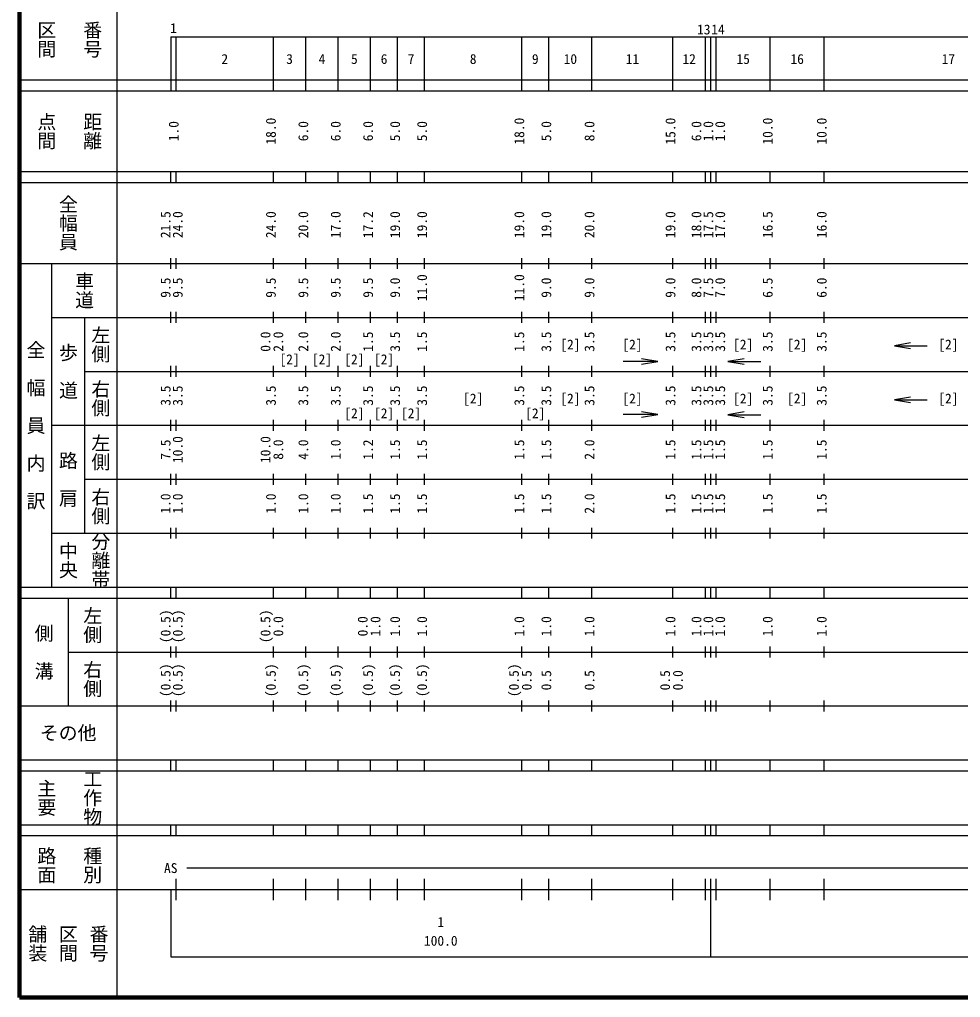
# Model space of a CAD drawing. Units: millimetres on the paper, enlarged 1000 times. Extents: x 40000 to 680000, y 20000 to 380000.
# Drawn here: x 40000 to 214234, y 20000 to 201178 of the extents above; entities that cross this region are included whole.
import ezdxf
from ezdxf.enums import TextEntityAlignment as Align

# ---------------------------------------------------------------- set-up
doc = ezdxf.new("R2010")
doc.units = ezdxf.units.MM
doc.header["$LTSCALE"] = 1000
doc.layers.add('M-TTL', color=2, linetype='Continuous', lineweight=140)
doc.layers.add('M-TTL-BAND', color=7, linetype='Continuous', lineweight=25)
doc.styles.add('@ＭＳ ゴシック', font='')
doc.styles.add('ＭＳ ゴシック', font='')
doc.styles.get('@ＭＳ ゴシック').set_extended_font_data('@MS Gothic')
doc.styles.get('ＭＳ ゴシック').set_extended_font_data('MS Gothic')

# ---------------------------------------------------------------- blocks, each defined once
blk = doc.blocks.new('open_arrow')
at = {"color": 0, "linetype": 'Continuous', "lineweight": -2}
blk.add_lwpolyline([(7.5, 1.25), (0, 0), (7.5, -1.25)], dxfattribs=at)

msp = doc.modelspace()

# ---------------------------------------------------------------- linework, layer by layer
at = {"layer": 'M-TTL'}
for p, q in [((40000, 380000), (40000, 20000)), ((40000, 20000), (680000, 20000))]:
    msp.add_line(p, q, dxfattribs=at)
at = {"layer": 'M-TTL-BAND'}
for p, q in [((58000, 370000), (58000, 20000)), ((68000, 198000), (579000, 198000)), ((68000, 198000), (68000, 188000)), ((69000, 188000), (69000, 198000)), ((87000, 188000), (87000, 198000)), ((93000, 188000), (93000, 198000)), ((99000, 188000), (99000, 198000)), ((105000, 188000), (105000, 198000)), ((110000, 188000), (110000, 198000)), ((115000, 188000), (115000, 198000)), ((133000, 188000), (133000, 198000)), ((138000, 188000), (138000, 198000)), ((146000, 188000), (146000, 198000)), ((161000, 188000), (161000, 198000)), ((167000, 188000), (167000, 198000)), ((168000, 188000), (168000, 198000)), ((169000, 188000), (169000, 198000)), ((179000, 188000), (179000, 198000)), ((189000, 188000), (189000, 198000)), ((40000, 190000), (579000, 190000)), ((40000, 188000), (579000, 188000)), ((40000, 173000), (579000, 173000)), ((68000, 171000), (68000, 173000)), ((69000, 171000), (69000, 173000)), ((87000, 171000), (87000, 173000)), ((93000, 171000), (93000, 173000)), ((99000, 171000), (99000, 173000)), ((105000, 171000), (105000, 173000)), ((110000, 171000), (110000, 173000)), ((115000, 171000), (115000, 173000)), ((133000, 171000), (133000, 173000)), ((138000, 171000), (138000, 173000)), ((146000, 171000), (146000, 173000)), ((161000, 171000), (161000, 173000)), ((167000, 171000), (167000, 173000)), ((168000, 171000), (168000, 173000)), ((169000, 171000), (169000, 173000)), ((179000, 171000), (179000, 173000)), ((189000, 171000), (189000, 173000)), ((40000, 171000), (579000, 171000)), ((40000, 156000), (579000, 156000)), ((46000, 96000), (46000, 156000)), ((68000, 155000), (68000, 157000)), ((69000, 155000), (69000, 157000)), ((87000, 155000), (87000, 157000)), ((93000, 155000), (93000, 157000)), ((99000, 155000), (99000, 157000)), ((105000, 155000), (105000, 157000)), ((110000, 155000), (110000, 157000)), ((115000, 155000), (115000, 157000)), ((133000, 155000), (133000, 157000)), ((138000, 155000), (138000, 157000)), ((146000, 155000), (146000, 157000)), ((161000, 155000), (161000, 157000)), ((167000, 155000), (167000, 157000)), ((168000, 155000), (168000, 157000)), ((169000, 155000), (169000, 157000)), ((179000, 155000), (179000, 157000)), ((189000, 155000), (189000, 157000)), ((68000, 145000), (68000, 147000)), ((69000, 145000), (69000, 147000)), ((87000, 145000), (87000, 147000)), ((93000, 145000), (93000, 147000)), ((99000, 145000), (99000, 147000)), ((105000, 145000), (105000, 147000)), ((110000, 145000), (110000, 147000)), ((115000, 145000), (115000, 147000)), ((133000, 145000), (133000, 147000)), ((138000, 145000), (138000, 147000)), ((146000, 145000), (146000, 147000)), ((161000, 145000), (161000, 147000)), ((167000, 145000), (167000, 147000)), ((168000, 145000), (168000, 147000)), ((169000, 145000), (169000, 147000)), ((179000, 145000), (179000, 147000)), ((189000, 145000), (189000, 147000)), ((46000, 146000), (579000, 146000)), ((52000, 146000), (52000, 106000)), ((202004, 140755), (208096, 140755)), ((158185, 137845), (151783, 137845)), ((171169, 137821), (177261, 137821)), ((52000, 136000), (579000, 136000)), ((68000, 135000), (68000, 137000)), ((69000, 135000), (69000, 137000)), ((87000, 135000), (87000, 137000)), ((93000, 135000), (93000, 137000)), ((99000, 135000), (99000, 137000)), ((105000, 135000), (105000, 137000)), ((110000, 135000), (110000, 137000)), ((115000, 135000), (115000, 137000)), ((133000, 135000), (133000, 137000)), ((138000, 135000), (138000, 137000)), ((146000, 135000), (146000, 137000)), ((161000, 135000), (161000, 137000)), ((167000, 135000), (167000, 137000)), ((168000, 135000), (168000, 137000)), ((169000, 135000), (169000, 137000)), ((179000, 135000), (179000, 137000)), ((189000, 135000), (189000, 137000)), ((202004, 130712), (208096, 130712)), ((68000, 125000), (68000, 127000)), ((69000, 125000), (69000, 127000)), ((87000, 125000), (87000, 127000)), ((93000, 125000), (93000, 127000)), ((99000, 125000), (99000, 127000)), ((105000, 125000), (105000, 127000)), ((110000, 125000), (110000, 127000)), ((115000, 125000), (115000, 127000)), ((133000, 125000), (133000, 127000)), ((138000, 125000), (138000, 127000)), ((146000, 125000), (146000, 127000)), ((158185, 127998), (151783, 127998)), ((161000, 125000), (161000, 127000)), ((167000, 125000), (167000, 127000)), ((168000, 125000), (168000, 127000)), ((169000, 125000), (169000, 127000)), ((171169, 127974), (177261, 127974)), ((179000, 125000), (179000, 127000)), ((189000, 125000), (189000, 127000)), ((46000, 126000), (579000, 126000)), ((52000, 116000), (579000, 116000)), ((68000, 115000), (68000, 117000)), ((69000, 115000), (69000, 117000)), ((87000, 115000), (87000, 117000)), ((93000, 115000), (93000, 117000)), ((99000, 115000), (99000, 117000)), ((105000, 115000), (105000, 117000)), ((110000, 115000), (110000, 117000)), ((115000, 115000), (115000, 117000)), ((133000, 115000), (133000, 117000)), ((138000, 115000), (138000, 117000)), ((146000, 115000), (146000, 117000)), ((161000, 115000), (161000, 117000)), ((167000, 115000), (167000, 117000)), ((168000, 115000), (168000, 117000)), ((169000, 115000), (169000, 117000)), ((179000, 115000), (179000, 117000)), ((189000, 115000), (189000, 117000)), ((68000, 105000), (68000, 107000)), ((69000, 105000), (69000, 107000)), ((87000, 105000), (87000, 107000)), ((93000, 105000), (93000, 107000)), ((99000, 105000), (99000, 107000)), ((105000, 105000), (105000, 107000)), ((110000, 105000), (110000, 107000)), ((115000, 105000), (115000, 107000)), ((133000, 105000), (133000, 107000)), ((138000, 105000), (138000, 107000)), ((146000, 105000), (146000, 107000)), ((161000, 105000), (161000, 107000)), ((167000, 105000), (167000, 107000)), ((168000, 105000), (168000, 107000)), ((169000, 105000), (169000, 107000)), ((179000, 105000), (179000, 107000)), ((189000, 105000), (189000, 107000)), ((46000, 106000), (579000, 106000)), ((40000, 96000), (579000, 96000)), ((68000, 94000), (68000, 96000)), ((69000, 94000), (69000, 96000)), ((87000, 94000), (87000, 96000)), ((93000, 94000), (93000, 96000)), ((99000, 94000), (99000, 96000)), ((105000, 94000), (105000, 96000)), ((110000, 94000), (110000, 96000)), ((115000, 94000), (115000, 96000)), ((133000, 94000), (133000, 96000)), ((138000, 94000), (138000, 96000)), ((146000, 94000), (146000, 96000)), ((161000, 94000), (161000, 96000)), ((167000, 94000), (167000, 96000)), ((168000, 94000), (168000, 96000)), ((169000, 94000), (169000, 96000)), ((179000, 94000), (179000, 96000)), ((189000, 94000), (189000, 96000)), ((40000, 94000), (579000, 94000)), ((49000, 94000), (49000, 74000)), ((49000, 84000), (579000, 84000)), ((68000, 83000), (68000, 85000)), ((69000, 83000), (69000, 85000)), ((87000, 83000), (87000, 85000)), ((93000, 83000), (93000, 85000)), ((99000, 83000), (99000, 85000)), ((105000, 83000), (105000, 85000)), ((110000, 83000), (110000, 85000)), ((115000, 83000), (115000, 85000)), ((133000, 83000), (133000, 85000)), ((138000, 83000), (138000, 85000)), ((146000, 83000), (146000, 85000)), ((161000, 83000), (161000, 85000)), ((167000, 83000), (167000, 85000)), ((168000, 83000), (168000, 85000)), ((169000, 83000), (169000, 85000)), ((179000, 83000), (179000, 85000)), ((189000, 83000), (189000, 85000)), ((68000, 73000), (68000, 75000)), ((69000, 73000), (69000, 75000)), ((87000, 73000), (87000, 75000)), ((93000, 73000), (93000, 75000)), ((99000, 73000), (99000, 75000)), ((105000, 73000), (105000, 75000)), ((110000, 73000), (110000, 75000)), ((115000, 73000), (115000, 75000)), ((133000, 73000), (133000, 75000)), ((138000, 73000), (138000, 75000)), ((146000, 73000), (146000, 75000)), ((161000, 73000), (161000, 75000)), ((167000, 73000), (167000, 75000)), ((168000, 73000), (168000, 75000)), ((169000, 73000), (169000, 75000)), ((179000, 73000), (179000, 75000)), ((189000, 73000), (189000, 75000)), ((40000, 74000), (579000, 74000)), ((40000, 64000), (579000, 64000)), ((68000, 62000), (68000, 64000)), ((69000, 62000), (69000, 64000)), ((87000, 62000), (87000, 64000)), ((93000, 62000), (93000, 64000)), ((99000, 62000), (99000, 64000)), ((105000, 62000), (105000, 64000)), ((110000, 62000), (110000, 64000)), ((115000, 62000), (115000, 64000)), ((133000, 62000), (133000, 64000)), ((138000, 62000), (138000, 64000)), ((146000, 62000), (146000, 64000)), ((161000, 62000), (161000, 64000)), ((167000, 62000), (167000, 64000)), ((168000, 62000), (168000, 64000)), ((169000, 62000), (169000, 64000)), ((179000, 62000), (179000, 64000)), ((189000, 62000), (189000, 64000)), ((40000, 62000), (579000, 62000)), ((40000, 52000), (579000, 52000)), ((68000, 50000), (68000, 52000)), ((69000, 50000), (69000, 52000)), ((87000, 50000), (87000, 52000)), ((93000, 50000), (93000, 52000)), ((99000, 50000), (99000, 52000)), ((105000, 50000), (105000, 52000)), ((110000, 50000), (110000, 52000)), ((115000, 50000), (115000, 52000)), ((133000, 50000), (133000, 52000)), ((138000, 50000), (138000, 52000)), ((146000, 50000), (146000, 52000)), ((161000, 50000), (161000, 52000)), ((167000, 50000), (167000, 52000)), ((168000, 50000), (168000, 52000)), ((169000, 50000), (169000, 52000)), ((179000, 50000), (179000, 52000)), ((189000, 50000), (189000, 52000)), ((40000, 50000), (579000, 50000)), ((71000, 44000), (565000, 44000)), ((69000, 38000), (69000, 42000)), ((87000, 38000), (87000, 42000)), ((93000, 38000), (93000, 42000)), ((99000, 38000), (99000, 42000)), ((105000, 38000), (105000, 42000)), ((110000, 38000), (110000, 42000)), ((115000, 38000), (115000, 42000)), ((133000, 38000), (133000, 42000)), ((138000, 38000), (138000, 42000)), ((146000, 38000), (146000, 42000)), ((161000, 38000), (161000, 42000)), ((167000, 38000), (167000, 42000)), ((168000, 27500), (168000, 42000)), ((169000, 38000), (169000, 42000)), ((179000, 38000), (179000, 42000)), ((189000, 38000), (189000, 42000)), ((40000, 40000), (579000, 40000)), ((68000, 40000), (68000, 27500)), ((68000, 27500), (579000, 27500))]:
    msp.add_line(p, q, dxfattribs=at)

# ---------------------------------------------------------------- block references
at = {"layer": 'M-TTL-BAND', "xscale": 400, "yscale": 400}
for p in [(202004, 140755), (171169, 137821), (202004, 130712), (171169, 127974)]:
    msp.add_blockref('open_arrow', p, dxfattribs=at)
at = {"layer": 'M-TTL-BAND', "xscale": 400, "yscale": 400, "rotation": 180}
for p in [(158185, 137845), (158185, 127998)]:
    msp.add_blockref('open_arrow', p, dxfattribs=at)

# ---------------------------------------------------------------- texts
at = {"layer": 'M-TTL-BAND', "style": '@ＭＳ ゴシック'}
for s, p in [('区間', (45000, 197500)), ('番号', (53500, 197500)), ('点間', (45000, 180500)), ('距離', (53500, 180500)), ('全幅員', (49000, 163500)), ('車道', (52000, 151000)), ('左側', (55000, 141000)), ('全\u3000幅\u3000員\u3000内\u3000訳', (43000, 126000)), ('歩\u3000道', (49000, 136000)), ('右側', (55000, 131000)), ('左側', (55000, 121000)), ('路\u3000肩', (49000, 116000)), ('右側', (55000, 111000)), ('分離帯', (55000, 101000)), ('中央', (49000, 101000)), ('左側', (53500, 89000)), ('側\u3000溝', (44500, 84000)), ('右側', (53500, 79000)), ('工作物', (53500, 57000)), ('主要', (45000, 57000)), ('路面', (45000, 44500)), ('種別', (53500, 44500)), ('舗装', (43333, 30000)), ('区間', (49000, 30000)), ('番号', (54667, 30000))]:
    msp.add_text(s, height=2566, rotation=270, dxfattribs=at).set_placement(p, align=Align.MIDDLE_CENTER)
at = {"layer": 'M-TTL-BAND', "style": 'ＭＳ ゴシック'}
for s, p in [('1', (68500, 198127)), ('13', (166707, 197873)), ('14', (169332, 197873)), ('2', (78000, 192405)), ('3', (90000, 192405)), ('4', (96000, 192405)), ('5', (102000, 192405)), ('6', (107500, 192405)), ('7', (112500, 192405)), ('8', (124000, 192405)), ('9', (135500, 192405)), ('10', (142000, 192405)), ('11', (153500, 192405)), ('12', (164000, 192405)), ('15', (174000, 192405)), ('16', (184000, 192405)), ('17', (212000, 192405)), ('[2]', (142000, 139500)), ('[2]', (153500, 139500)), ('[2]', (174000, 139500)), ('[2]', (184000, 139500)), ('[2]', (212000, 139500)), ('[2]', (90000, 136771)), ('[2]', (96000, 136771)), ('[2]', (102000, 136771)), ('[2]', (107500, 136771)), ('[2]', (124000, 129500)), ('[2]', (142000, 129500)), ('[2]', (153500, 129500)), ('[2]', (174000, 129500)), ('[2]', (184000, 129500)), ('[2]', (212000, 129500)), ('[2]', (102000, 126771)), ('[2]', (107500, 126771)), ('[2]', (112500, 126771)), ('[2]', (135500, 126771)), ('AS', (68000, 42500)), ('1', (118000, 32523)), ('100.0', (118000, 29033))]:
    msp.add_text(s, height=1833, dxfattribs=at).set_placement(p, align=Align.BOTTOM_CENTER)
for s, p in [('1.0', (70000, 180500)), ('18.0', (88000, 180500)), ('6.0', (94000, 180500)), ('6.0', (100000, 180500)), ('6.0', (106000, 180500)), ('5.0', (111000, 180500)), ('5.0', (116000, 180500)), ('18.0', (134000, 180500)), ('5.0', (139000, 180500)), ('8.0', (147000, 180500)), ('15.0', (162000, 180500)), ('6.0', (166800, 180500)), ('1.0', (169000, 180500)), ('1.0', (171200, 180500)), ('10.0', (180000, 180500)), ('10.0', (190000, 180500)), ('21.5', (68500, 163174)), ('24.0', (70750, 163174)), ('24.0', (88000, 163174)), ('20.0', (94000, 163174)), ('17.0', (100000, 163174)), ('17.2', (106000, 163174)), ('19.0', (111000, 163174)), ('19.0', (116000, 163174)), ('19.0', (134000, 163174)), ('19.0', (139000, 163174)), ('20.0', (147000, 163174)), ('19.0', (162000, 163174)), ('18.0', (166800, 163174)), ('17.5', (169000, 163174)), ('17.0', (171200, 163174)), ('16.5', (180000, 163174)), ('16.0', (190000, 163174)), ('9.5', (68500, 151500)), ('9.5', (70750, 151500)), ('9.5', (88000, 151500)), ('9.5', (94000, 151500)), ('9.5', (100000, 151500)), ('9.5', (106000, 151500)), ('9.0', (111000, 151500)), ('11.0', (116000, 151500)), ('11.0', (134000, 151500)), ('9.0', (139000, 151500)), ('9.0', (147000, 151500)), ('9.0', (162000, 151500)), ('8.0', (166800, 151500)), ('7.5', (169000, 151500)), ('7.0', (171200, 151500)), ('6.5', (180000, 151500)), ('6.0', (190000, 151500)), ('0.0', (87000, 141500)), ('2.0', (89370, 141500)), ('2.0', (94000, 141500)), ('2.0', (100000, 141500)), ('1.5', (106000, 141500)), ('3.5', (111000, 141500)), ('1.5', (116000, 141500)), ('1.5', (134000, 141500)), ('3.5', (139000, 141500)), ('3.5', (147000, 141500)), ('3.5', (162000, 141500)), ('3.5', (166800, 141500)), ('3.5', (169000, 141500)), ('3.5', (171200, 141500)), ('3.5', (180000, 141500)), ('3.5', (190000, 141500)), ('3.5', (68500, 131500)), ('3.5', (70750, 131500)), ('3.5', (88000, 131500)), ('3.5', (94000, 131500)), ('3.5', (100000, 131500)), ('3.5', (106000, 131500)), ('3.5', (111000, 131500)), ('3.5', (116000, 131500)), ('3.5', (134000, 131500)), ('3.5', (139000, 131500)), ('3.5', (147000, 131500)), ('3.5', (162000, 131500)), ('3.5', (166800, 131500)), ('3.5', (169000, 131500)), ('3.5', (171200, 131500)), ('3.5', (180000, 131500)), ('3.5', (190000, 131500)), ('7.5', (68500, 121500)), ('10.0', (70750, 121500)), ('10.0', (87000, 121500)), ('8.0', (89370, 121500)), ('4.0', (94000, 121500)), ('1.0', (100000, 121500)), ('1.2', (106000, 121500)), ('1.5', (111000, 121500)), ('1.5', (116000, 121500)), ('1.5', (134000, 121500)), ('1.5', (139000, 121500)), ('2.0', (147000, 121500)), ('1.5', (162000, 121500)), ('1.5', (166800, 121500)), ('1.5', (169000, 121500)), ('1.5', (171200, 121500)), ('1.5', (180000, 121500)), ('1.5', (190000, 121500)), ('1.0', (68500, 111500)), ('1.0', (70750, 111500)), ('1.0', (88000, 111500)), ('1.0', (94000, 111500)), ('1.0', (100000, 111500)), ('1.5', (106000, 111500)), ('1.5', (111000, 111500)), ('1.5', (116000, 111500)), ('1.5', (134000, 111500)), ('1.5', (139000, 111500)), ('2.0', (147000, 111500)), ('1.5', (162000, 111500)), ('1.5', (166800, 111500)), ('1.5', (169000, 111500)), ('1.5', (171200, 111500)), ('1.5', (180000, 111500)), ('1.5', (190000, 111500)), ('(0.5)', (68500, 88764)), ('(0.5)', (70750, 88764)), ('(0.5)', (87000, 88764)), ('0.0', (89370, 88764)), ('0.0', (105000, 88764)), ('1.0', (107370, 88764)), ('1.0', (111000, 88764)), ('1.0', (116000, 88764)), ('1.0', (134000, 88764)), ('1.0', (139000, 88764)), ('1.0', (147000, 88764)), ('1.0', (162000, 88764)), ('1.0', (166800, 88764)), ('1.0', (169000, 88764)), ('1.0', (171200, 88764)), ('1.0', (180000, 88764)), ('1.0', (190000, 88764)), ('(0.5)', (68500, 78764)), ('(0.5)', (70750, 78764)), ('(0.5)', (88000, 78764)), ('(0.5)', (94000, 78764)), ('(0.5)', (100000, 78764)), ('(0.5)', (106000, 78764)), ('(0.5)', (111000, 78764)), ('(0.5)', (116000, 78764)), ('(0.5)', (133000, 78764)), ('0.5', (135370, 78764)), ('0.5', (139000, 78764)), ('0.5', (147000, 78764)), ('0.5', (161000, 78764)), ('0.0', (163370, 78764))]:
    msp.add_text(s, height=1833, rotation=90, dxfattribs=at).set_placement(p, align=Align.BOTTOM_CENTER)
msp.add_text('その他', height=2566, dxfattribs=at).set_placement((49000, 69000), align=Align.MIDDLE_CENTER)

doc.saveas('drawing.dxf')
